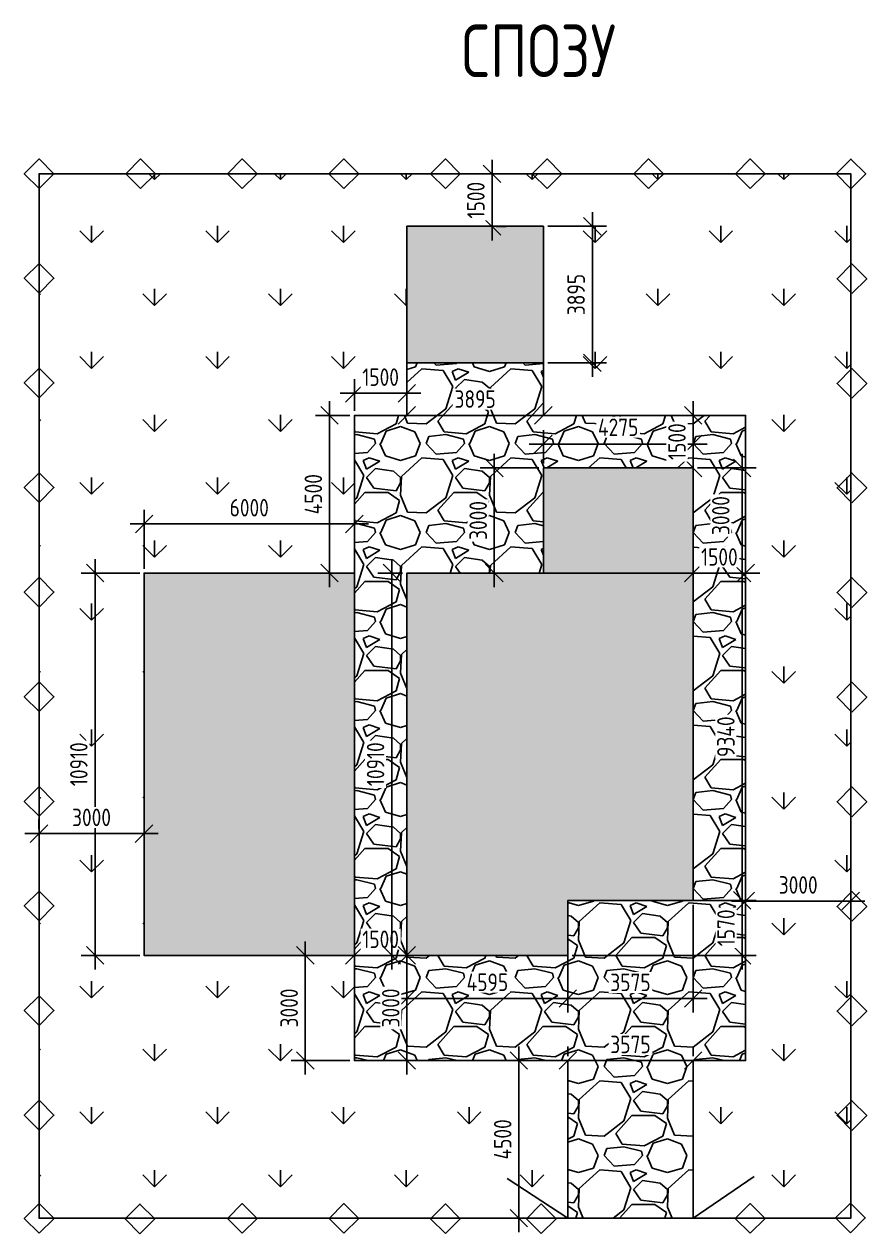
# Model space of a CAD drawing. Header units: millimetres. Extents: x 7056 to 48979, y 13026 to 47542.
# Drawn here: x 7056 to 31109, y 13026 to 47542 of the extents above; entities that cross this region are included whole.
import ezdxf

# ---------------------------------------------------------------- set-up
doc = ezdxf.new("R2010")
doc.units = ezdxf.units.MM
doc.header["$PDMODE"] = 35
doc.layers.add('СПДС_РАЗМЕРЫ', color=152, linetype='Continuous', lineweight=25)
doc.styles.add('ГОСТ 2.304', font='CS_Gost2304.shx')
doc.dimstyles.new('СПДС', dxfattribs={"dimscale": 100, "dimtxt": 2.5, "dimasz": 2.5, "dimexe": 2, "dimexo": 0.625, "dimgap": 1, "dimtad": 1, "dimdec": 0, "dimtxsty": 'ГОСТ 2.304', "dimblk": 'OBLIQUE', "dimblk1": 'OBLIQUE', "dimblk2": 'OBLIQUE', "dimcen": 2.5, "dimdle": 2, "dimadec": 0, "dimazin": 2, "dimtfac": 0.75, "dimtdec": 4, "dimtmove": 1, "dimatfit": 3, "dimfxl": 1, "dimtfill": 1, "dimtolj": 1, "dimarcsym": 1})

# ---------------------------------------------------------------- blocks, each defined once
blk = doc.blocks.new('_Oblique')
at = {"color": 0, "linetype": 'ByBlock', "lineweight": -2}
blk.add_line((-0.5, -0.5), (0.5, 0.5), dxfattribs=at)
blk = doc.blocks.new('*D143')
at = {"layer": 'Defpoints', "color": 0, "ltscale": 200}
for p in [(20475, 34880), (21875, 34880), (21875, 31880)]:
    blk.add_point(p, dxfattribs=at)
at = {"layer": 'СПДС_РАЗМЕРЫ', "color": 0, "lineweight": -2, "ltscale": 200}
for p, q in [((20475, 31480), (20475, 35280)), ((21750, 34880), (20075, 34880)), ((21750, 31880), (20075, 31880))]:
    blk.add_line(p, q, dxfattribs=at)
at = {"layer": 'СПДС_РАЗМЕРЫ', "color": 0, "lineweight": -2, "ltscale": 200, "xscale": 500, "yscale": 500, "zscale": 500}
for p, rotation in [((20475, 34880), 90), ((20475, 31880), 270)]:
    blk.add_blockref('_Oblique', p, dxfattribs=dict(at, rotation=rotation))
at = {"layer": 'СПДС_РАЗМЕРЫ', "color": 0, "ltscale": 200, "insert": (20015, 33380), "char_height": 500, "attachment_point": 5, "rotation": 90, "style": 'ГОСТ 2.304', "bg_fill": 3, "box_fill_scale": 1.1, "bg_fill_color": 256, "bg_fill_true_color": 13158600, "bg_fill_transparency": 0}
blk.add_mtext('\\A1;3000', dxfattribs=at)
blk = doc.blocks.new('*D146')
at = {"layer": 'Defpoints', "color": 0, "ltscale": 200}
for p in [(26150, 35560), (21875, 34880), (26150, 34880)]:
    blk.add_point(p, dxfattribs=at)
at = {"layer": 'СПДС_РАЗМЕРЫ', "color": 0, "lineweight": -2, "ltscale": 200}
for p, q in [((21875, 35005), (21875, 35960)), ((26150, 35005), (26150, 35960)), ((21475, 35560), (26550, 35560))]:
    blk.add_line(p, q, dxfattribs=at)
at = {"layer": 'СПДС_РАЗМЕРЫ', "color": 0, "lineweight": -2, "ltscale": 200, "xscale": 500, "yscale": 500, "zscale": 500, "rotation": 180}
blk.add_blockref('_Oblique', (21875, 35560), dxfattribs=at)
at = {"layer": 'СПДС_РАЗМЕРЫ', "color": 0, "lineweight": -2, "ltscale": 200, "xscale": 500, "yscale": 500, "zscale": 500}
blk.add_blockref('_Oblique', (26150, 35560), dxfattribs=at)
at = {"layer": 'СПДС_РАЗМЕРЫ', "color": 0, "ltscale": 200, "insert": (24012, 36040), "char_height": 500, "attachment_point": 5, "style": 'ГОСТ 2.304', "bg_fill": 3, "box_fill_scale": 1.1, "bg_fill_color": 256, "bg_fill_true_color": 13158600, "bg_fill_transparency": 0}
blk.add_mtext('\\A1;4275', dxfattribs=at)
blk = doc.blocks.new('*D149')
at = {"layer": 'Defpoints', "color": 0, "ltscale": 200}
for p in [(26150, 34880), (26150, 31880), (27550, 31880)]:
    blk.add_point(p, dxfattribs=at)
at = {"layer": 'СПДС_РАЗМЕРЫ', "color": 0, "lineweight": -2, "ltscale": 200}
for p, q in [((27550, 35280), (27550, 31480)), ((26275, 34880), (27950, 34880)), ((26275, 31880), (27950, 31880))]:
    blk.add_line(p, q, dxfattribs=at)
at = {"layer": 'СПДС_РАЗМЕРЫ', "color": 0, "lineweight": -2, "ltscale": 200, "xscale": 500, "yscale": 500, "zscale": 500}
for p, rotation in [((27550, 34880), 90), ((27550, 31880), 270)]:
    blk.add_blockref('_Oblique', p, dxfattribs=dict(at, rotation=rotation))
at = {"layer": 'СПДС_РАЗМЕРЫ', "color": 0, "ltscale": 200, "insert": (26940, 33520), "char_height": 500, "attachment_point": 5, "rotation": 90, "style": 'ГОСТ 2.304', "bg_fill": 3, "box_fill_scale": 1.1, "bg_fill_color": 256, "bg_fill_true_color": 13158600, "bg_fill_transparency": 0}
blk.add_mtext('\\A1;3000', dxfattribs=at)
blk = doc.blocks.new('*D163')
at = {"layer": 'Defpoints', "color": 0, "ltscale": 200}
for p in [(26150, 31880), (26150, 22540), (27550, 22540)]:
    blk.add_point(p, dxfattribs=at)
at = {"layer": 'СПДС_РАЗМЕРЫ', "color": 0, "lineweight": -2, "ltscale": 200}
for p, q in [((27550, 32280), (27550, 22140)), ((26275, 31880), (27950, 31880)), ((26275, 22540), (27950, 22540))]:
    blk.add_line(p, q, dxfattribs=at)
at = {"layer": 'СПДС_РАЗМЕРЫ', "color": 0, "lineweight": -2, "ltscale": 200, "xscale": 500, "yscale": 500, "zscale": 500}
for p, rotation in [((27550, 31880), 90), ((27550, 22540), 270)]:
    blk.add_blockref('_Oblique', p, dxfattribs=dict(at, rotation=rotation))
at = {"layer": 'СПДС_РАЗМЕРЫ', "color": 0, "ltscale": 200, "insert": (27086, 27210), "char_height": 500, "attachment_point": 5, "rotation": 90, "style": 'ГОСТ 2.304', "bg_fill": 3, "box_fill_scale": 1.1, "bg_fill_color": 256, "bg_fill_true_color": 13158600, "bg_fill_transparency": 0}
blk.add_mtext('\\A1;9340', dxfattribs=at)
blk = doc.blocks.new('*D169')
at = {"layer": 'Defpoints', "color": 0, "ltscale": 200}
for p in [(22575, 22540), (26150, 22540), (26150, 19740)]:
    blk.add_point(p, dxfattribs=at)
at = {"layer": 'СПДС_РАЗМЕРЫ', "color": 0, "lineweight": -2, "ltscale": 200}
for p, q in [((22575, 22415), (22575, 19340)), ((26150, 22415), (26150, 19340)), ((22175, 19740), (26550, 19740))]:
    blk.add_line(p, q, dxfattribs=at)
at = {"layer": 'СПДС_РАЗМЕРЫ', "color": 0, "lineweight": -2, "ltscale": 200, "xscale": 500, "yscale": 500, "zscale": 500, "rotation": 180}
blk.add_blockref('_Oblique', (22575, 19740), dxfattribs=at)
at = {"layer": 'СПДС_РАЗМЕРЫ', "color": 0, "lineweight": -2, "ltscale": 200, "xscale": 500, "yscale": 500, "zscale": 500}
blk.add_blockref('_Oblique', (26150, 19740), dxfattribs=at)
at = {"layer": 'СПДС_РАЗМЕРЫ', "color": 0, "ltscale": 200, "insert": (24362, 20200), "char_height": 500, "attachment_point": 5, "style": 'ГОСТ 2.304', "bg_fill": 3, "box_fill_scale": 1.1, "bg_fill_color": 256, "bg_fill_true_color": 13158600, "bg_fill_transparency": 0}
blk.add_mtext('\\A1;3575', dxfattribs=at)
blk = doc.blocks.new('*D180')
at = {"layer": 'Defpoints', "color": 0, "ltscale": 200}
for p in [(22575, 22540), (27550, 22540), (22575, 20970)]:
    blk.add_point(p, dxfattribs=at)
at = {"layer": 'СПДС_РАЗМЕРЫ', "color": 0, "lineweight": -2, "ltscale": 200}
for p, q in [((27550, 20570), (27550, 22940)), ((22700, 22540), (27950, 22540)), ((22700, 20970), (27950, 20970))]:
    blk.add_line(p, q, dxfattribs=at)
at = {"layer": 'СПДС_РАЗМЕРЫ', "color": 0, "lineweight": -2, "ltscale": 200, "xscale": 500, "yscale": 500, "zscale": 500}
for p, rotation in [((27550, 22540), 90), ((27550, 20970), 270)]:
    blk.add_blockref('_Oblique', p, dxfattribs=dict(at, rotation=rotation))
at = {"layer": 'СПДС_РАЗМЕРЫ', "color": 0, "ltscale": 200, "insert": (27090, 21755), "char_height": 500, "attachment_point": 5, "rotation": 90, "style": 'ГОСТ 2.304', "bg_fill": 3, "box_fill_scale": 1.1, "bg_fill_color": 256, "bg_fill_true_color": 13158600, "bg_fill_transparency": 0}
blk.add_mtext('\\A1;1570', dxfattribs=at)
blk = doc.blocks.new('*D199')
at = {"layer": 'Defpoints', "color": 0, "ltscale": 200}
for p in [(17980, 20970), (22575, 20970), (17980, 19740)]:
    blk.add_point(p, dxfattribs=at)
at = {"layer": 'СПДС_РАЗМЕРЫ', "color": 0, "lineweight": -2, "ltscale": 200}
for p, q in [((17980, 20845), (17980, 19340)), ((22575, 20845), (22575, 19340)), ((22975, 19740), (17580, 19740))]:
    blk.add_line(p, q, dxfattribs=at)
at = {"layer": 'СПДС_РАЗМЕРЫ', "color": 0, "lineweight": -2, "ltscale": 200, "xscale": 500, "yscale": 500, "zscale": 500, "rotation": 180}
blk.add_blockref('_Oblique', (17980, 19740), dxfattribs=at)
at = {"layer": 'СПДС_РАЗМЕРЫ', "color": 0, "lineweight": -2, "ltscale": 200, "xscale": 500, "yscale": 500, "zscale": 500}
blk.add_blockref('_Oblique', (22575, 19740), dxfattribs=at)
at = {"layer": 'СПДС_РАЗМЕРЫ', "color": 0, "ltscale": 200, "insert": (20278, 20204), "char_height": 500, "attachment_point": 5, "style": 'ГОСТ 2.304', "bg_fill": 3, "box_fill_scale": 1.1, "bg_fill_color": 256, "bg_fill_true_color": 13158600, "bg_fill_transparency": 0}
blk.add_mtext('\\A1;4595', dxfattribs=at)
blk = doc.blocks.new('*D205')
at = {"layer": 'Defpoints', "color": 0, "ltscale": 200}
for p in [(26150, 36380), (26150, 34880), (26150, 34880)]:
    blk.add_point(p, dxfattribs=at)
at = {"layer": 'СПДС_РАЗМЕРЫ', "color": 0, "lineweight": -2, "ltscale": 200}
for p, q in [((26150, 36780), (26150, 34480)), ((26275, 36380), (26550, 36380)), ((26275, 34880), (26550, 34880))]:
    blk.add_line(p, q, dxfattribs=at)
at = {"layer": 'СПДС_РАЗМЕРЫ', "color": 0, "lineweight": -2, "ltscale": 200, "xscale": 500, "yscale": 500, "zscale": 500}
for p, rotation in [((26150, 36380), 90), ((26150, 34880), 270)]:
    blk.add_blockref('_Oblique', p, dxfattribs=dict(at, rotation=rotation))
at = {"layer": 'СПДС_РАЗМЕРЫ', "color": 0, "ltscale": 200, "insert": (25690, 35630), "char_height": 500, "attachment_point": 5, "rotation": 90, "style": 'ГОСТ 2.304', "bg_fill": 3, "box_fill_scale": 1.1, "bg_fill_color": 256, "bg_fill_true_color": 13158600, "bg_fill_transparency": 0}
blk.add_mtext('\\A1;1500', dxfattribs=at)
blk = doc.blocks.new('*D211')
at = {"layer": 'Defpoints', "color": 0, "ltscale": 200}
for p in [(26150, 31880), (27650, 31880), (27650, 31880)]:
    blk.add_point(p, dxfattribs=at)
at = {"layer": 'СПДС_РАЗМЕРЫ', "color": 0, "lineweight": -2, "ltscale": 200}
for p, q in [((26150, 32005), (26150, 32280)), ((27650, 32005), (27650, 32280)), ((25750, 31880), (28050, 31880))]:
    blk.add_line(p, q, dxfattribs=at)
at = {"layer": 'СПДС_РАЗМЕРЫ', "color": 0, "lineweight": -2, "ltscale": 200, "xscale": 500, "yscale": 500, "zscale": 500, "rotation": 180}
blk.add_blockref('_Oblique', (26150, 31880), dxfattribs=at)
at = {"layer": 'СПДС_РАЗМЕРЫ', "color": 0, "lineweight": -2, "ltscale": 200, "xscale": 500, "yscale": 500, "zscale": 500}
blk.add_blockref('_Oblique', (27650, 31880), dxfattribs=at)
at = {"layer": 'СПДС_РАЗМЕРЫ', "color": 0, "ltscale": 200, "insert": (26900, 32340), "char_height": 500, "attachment_point": 5, "style": 'ГОСТ 2.304', "bg_fill": 3, "box_fill_scale": 1.1, "bg_fill_color": 256, "bg_fill_true_color": 13158600, "bg_fill_transparency": 0}
blk.add_mtext('\\A1;1500', dxfattribs=at)
blk = doc.blocks.new('*D217')
at = {"layer": 'Defpoints', "color": 0, "ltscale": 200}
for p in [(22575, 17970), (26150, 17970), (26150, 17970)]:
    blk.add_point(p, dxfattribs=at)
at = {"layer": 'СПДС_РАЗМЕРЫ', "color": 0, "lineweight": -2, "ltscale": 200}
for p, q in [((22575, 18095), (22575, 18370)), ((26150, 18095), (26150, 18370)), ((22175, 17970), (26550, 17970))]:
    blk.add_line(p, q, dxfattribs=at)
at = {"layer": 'СПДС_РАЗМЕРЫ', "color": 0, "lineweight": -2, "ltscale": 200, "xscale": 500, "yscale": 500, "zscale": 500, "rotation": 180}
blk.add_blockref('_Oblique', (22575, 17970), dxfattribs=at)
at = {"layer": 'СПДС_РАЗМЕРЫ', "color": 0, "lineweight": -2, "ltscale": 200, "xscale": 500, "yscale": 500, "zscale": 500}
blk.add_blockref('_Oblique', (26150, 17970), dxfattribs=at)
at = {"layer": 'СПДС_РАЗМЕРЫ', "color": 0, "ltscale": 200, "insert": (24362, 18430), "char_height": 500, "attachment_point": 5, "style": 'ГОСТ 2.304', "bg_fill": 3, "box_fill_scale": 1.1, "bg_fill_color": 256, "bg_fill_true_color": 13158600, "bg_fill_transparency": 0}
blk.add_mtext('\\A1;3575', dxfattribs=at)
blk = doc.blocks.new('*D220')
at = {"layer": 'Defpoints', "color": 0, "ltscale": 200}
for p in [(22575, 17970), (21175, 13470), (22575, 13470)]:
    blk.add_point(p, dxfattribs=at)
at = {"layer": 'СПДС_РАЗМЕРЫ', "color": 0, "lineweight": -2, "ltscale": 200}
for p, q in [((21175, 18370), (21175, 13070)), ((22450, 17970), (20775, 17970)), ((22450, 13470), (20775, 13470))]:
    blk.add_line(p, q, dxfattribs=at)
at = {"layer": 'СПДС_РАЗМЕРЫ', "color": 0, "lineweight": -2, "ltscale": 200, "xscale": 500, "yscale": 500, "zscale": 500}
for p, rotation in [((21175, 17970), 90), ((21175, 13470), 270)]:
    blk.add_blockref('_Oblique', p, dxfattribs=dict(at, rotation=rotation))
at = {"layer": 'СПДС_РАЗМЕРЫ', "color": 0, "ltscale": 200, "insert": (20715, 15720), "char_height": 500, "attachment_point": 5, "rotation": 90, "style": 'ГОСТ 2.304', "bg_fill": 3, "box_fill_scale": 1.1, "bg_fill_color": 256, "bg_fill_true_color": 13158600, "bg_fill_transparency": 0}
blk.add_mtext('\\A1;4500', dxfattribs=at)
blk = doc.blocks.new('*D223')
at = {"layer": 'Defpoints', "color": 0, "ltscale": 200}
for p in [(16480, 20970), (17980, 20970), (17980, 20970)]:
    blk.add_point(p, dxfattribs=at)
at = {"layer": 'СПДС_РАЗМЕРЫ', "color": 0, "lineweight": -2, "ltscale": 200}
for p, q in [((16480, 21095), (16480, 21370)), ((17980, 21095), (17980, 21370)), ((16080, 20970), (18380, 20970))]:
    blk.add_line(p, q, dxfattribs=at)
at = {"layer": 'СПДС_РАЗМЕРЫ', "color": 0, "lineweight": -2, "ltscale": 200, "xscale": 500, "yscale": 500, "zscale": 500, "rotation": 180}
blk.add_blockref('_Oblique', (16480, 20970), dxfattribs=at)
at = {"layer": 'СПДС_РАЗМЕРЫ', "color": 0, "lineweight": -2, "ltscale": 200, "xscale": 500, "yscale": 500, "zscale": 500}
blk.add_blockref('_Oblique', (17980, 20970), dxfattribs=at)
at = {"layer": 'СПДС_РАЗМЕРЫ', "color": 0, "ltscale": 200, "insert": (17230, 21430), "char_height": 500, "attachment_point": 5, "style": 'ГОСТ 2.304', "bg_fill": 3, "box_fill_scale": 1.1, "bg_fill_color": 256, "bg_fill_true_color": 13158600, "bg_fill_transparency": 0}
blk.add_mtext('\\A1;1500', dxfattribs=at)
blk = doc.blocks.new('*D229')
at = {"layer": 'Defpoints', "color": 0, "ltscale": 200}
for p in [(17980, 20970), (17980, 17970), (17980, 17970)]:
    blk.add_point(p, dxfattribs=at)
at = {"layer": 'СПДС_РАЗМЕРЫ', "color": 0, "lineweight": -2, "ltscale": 200}
for p, q in [((17980, 21370), (17980, 17570)), ((17855, 20970), (17580, 20970)), ((17855, 17970), (17580, 17970))]:
    blk.add_line(p, q, dxfattribs=at)
at = {"layer": 'СПДС_РАЗМЕРЫ', "color": 0, "lineweight": -2, "ltscale": 200, "xscale": 500, "yscale": 500, "zscale": 500}
for p, rotation in [((17980, 20970), 90), ((17980, 17970), 270)]:
    blk.add_blockref('_Oblique', p, dxfattribs=dict(at, rotation=rotation))
at = {"layer": 'СПДС_РАЗМЕРЫ', "color": 0, "ltscale": 200, "insert": (17520, 19470), "char_height": 500, "attachment_point": 5, "rotation": 90, "style": 'ГОСТ 2.304', "bg_fill": 3, "box_fill_scale": 1.1, "bg_fill_color": 256, "bg_fill_true_color": 13158600, "bg_fill_transparency": 0}
blk.add_mtext('\\A1;3000', dxfattribs=at)
blk = doc.blocks.new('*D236')
at = {"layer": 'Defpoints', "color": 0, "ltscale": 200}
for p in [(17980, 36380), (21875, 36380), (21875, 36380)]:
    blk.add_point(p, dxfattribs=at)
at = {"layer": 'СПДС_РАЗМЕРЫ', "color": 0, "lineweight": -2, "ltscale": 200}
for p, q in [((17980, 36505), (17980, 36780)), ((21875, 36505), (21875, 36780)), ((17580, 36380), (22275, 36380))]:
    blk.add_line(p, q, dxfattribs=at)
at = {"layer": 'СПДС_РАЗМЕРЫ', "color": 0, "lineweight": -2, "ltscale": 200, "xscale": 500, "yscale": 500, "zscale": 500, "rotation": 180}
blk.add_blockref('_Oblique', (17980, 36380), dxfattribs=at)
at = {"layer": 'СПДС_РАЗМЕРЫ', "color": 0, "lineweight": -2, "ltscale": 200, "xscale": 500, "yscale": 500, "zscale": 500}
blk.add_blockref('_Oblique', (21875, 36380), dxfattribs=at)
at = {"layer": 'СПДС_РАЗМЕРЫ', "color": 0, "ltscale": 200, "insert": (19928, 36844), "char_height": 500, "attachment_point": 5, "style": 'ГОСТ 2.304', "bg_fill": 3, "box_fill_scale": 1.1, "bg_fill_color": 256, "bg_fill_true_color": 13158600, "bg_fill_transparency": 0}
blk.add_mtext('\\A1;3895', dxfattribs=at)
blk = doc.blocks.new('*D247')
at = {"layer": 'Defpoints', "color": 0, "ltscale": 200}
for p in [(16480, 37010), (16480, 36380), (17980, 36380)]:
    blk.add_point(p, dxfattribs=at)
at = {"layer": 'СПДС_РАЗМЕРЫ', "color": 0, "lineweight": -2, "ltscale": 200}
for p, q in [((16480, 36505), (16480, 37410)), ((17980, 36505), (17980, 37410)), ((18380, 37010), (16080, 37010))]:
    blk.add_line(p, q, dxfattribs=at)
at = {"layer": 'СПДС_РАЗМЕРЫ', "color": 0, "lineweight": -2, "ltscale": 200, "xscale": 500, "yscale": 500, "zscale": 500, "rotation": 180}
blk.add_blockref('_Oblique', (16480, 37010), dxfattribs=at)
at = {"layer": 'СПДС_РАЗМЕРЫ', "color": 0, "lineweight": -2, "ltscale": 200, "xscale": 500, "yscale": 500, "zscale": 500}
blk.add_blockref('_Oblique', (17980, 37010), dxfattribs=at)
at = {"layer": 'СПДС_РАЗМЕРЫ', "color": 0, "ltscale": 200, "insert": (17230, 37470), "char_height": 500, "attachment_point": 5, "style": 'ГОСТ 2.304', "bg_fill": 3, "box_fill_scale": 1.1, "bg_fill_color": 256, "bg_fill_true_color": 13158600, "bg_fill_transparency": 0}
blk.add_mtext('\\A1;1500', dxfattribs=at)
blk = doc.blocks.new('*D252')
at = {"layer": 'Defpoints', "color": 0, "ltscale": 200}
for p in [(17980, 31880), (17550, 20970), (17980, 20970)]:
    blk.add_point(p, dxfattribs=at)
at = {"layer": 'СПДС_РАЗМЕРЫ', "color": 0, "lineweight": -2, "ltscale": 200}
for p, q in [((17550, 32280), (17550, 20570)), ((17855, 31880), (17150, 31880)), ((17855, 20970), (17150, 20970))]:
    blk.add_line(p, q, dxfattribs=at)
at = {"layer": 'СПДС_РАЗМЕРЫ', "color": 0, "lineweight": -2, "ltscale": 200, "xscale": 500, "yscale": 500, "zscale": 500}
for p, rotation in [((17550, 31880), 90), ((17550, 20970), 270)]:
    blk.add_blockref('_Oblique', p, dxfattribs=dict(at, rotation=rotation))
at = {"layer": 'СПДС_РАЗМЕРЫ', "color": 0, "ltscale": 200, "insert": (17086, 26425), "char_height": 500, "attachment_point": 5, "rotation": 90, "style": 'ГОСТ 2.304', "bg_fill": 3, "box_fill_scale": 1.1, "bg_fill_color": 256, "bg_fill_true_color": 13158600, "bg_fill_transparency": 0}
blk.add_mtext('\\A1;10910', dxfattribs=at)
blk = doc.blocks.new('*D255')
at = {"layer": 'Defpoints', "color": 0, "ltscale": 200}
for p in [(10480, 33280), (10480, 31880), (16480, 31880)]:
    blk.add_point(p, dxfattribs=at)
at = {"layer": 'СПДС_РАЗМЕРЫ', "color": 0, "lineweight": -2, "ltscale": 200}
for p, q in [((10480, 32005), (10480, 33680)), ((16480, 32005), (16480, 33680)), ((16880, 33280), (10080, 33280))]:
    blk.add_line(p, q, dxfattribs=at)
at = {"layer": 'СПДС_РАЗМЕРЫ', "color": 0, "lineweight": -2, "ltscale": 200, "xscale": 500, "yscale": 500, "zscale": 500, "rotation": 180}
blk.add_blockref('_Oblique', (10480, 33280), dxfattribs=at)
at = {"layer": 'СПДС_РАЗМЕРЫ', "color": 0, "lineweight": -2, "ltscale": 200, "xscale": 500, "yscale": 500, "zscale": 500}
blk.add_blockref('_Oblique', (16480, 33280), dxfattribs=at)
at = {"layer": 'СПДС_РАЗМЕРЫ', "color": 0, "ltscale": 200, "insert": (13480, 33744), "char_height": 500, "attachment_point": 5, "style": 'ГОСТ 2.304', "bg_fill": 3, "box_fill_scale": 1.1, "bg_fill_color": 256, "bg_fill_true_color": 13158600, "bg_fill_transparency": 0}
blk.add_mtext('\\A1;6000', dxfattribs=at)
blk = doc.blocks.new('*D258')
at = {"layer": 'Defpoints', "color": 0, "ltscale": 200}
for p in [(10480, 31880), (9080, 20970), (10480, 20970)]:
    blk.add_point(p, dxfattribs=at)
at = {"layer": 'СПДС_РАЗМЕРЫ', "color": 0, "lineweight": -2, "ltscale": 200}
for p, q in [((9080, 32280), (9080, 20570)), ((10355, 31880), (8680, 31880)), ((10355, 20970), (8680, 20970))]:
    blk.add_line(p, q, dxfattribs=at)
at = {"layer": 'СПДС_РАЗМЕРЫ', "color": 0, "lineweight": -2, "ltscale": 200, "xscale": 500, "yscale": 500, "zscale": 500}
for p, rotation in [((9080, 31880), 90), ((9080, 20970), 270)]:
    blk.add_blockref('_Oblique', p, dxfattribs=dict(at, rotation=rotation))
at = {"layer": 'СПДС_РАЗМЕРЫ', "color": 0, "ltscale": 200, "insert": (8616, 26425), "char_height": 500, "attachment_point": 5, "rotation": 90, "style": 'ГОСТ 2.304', "bg_fill": 3, "box_fill_scale": 1.1, "bg_fill_color": 256, "bg_fill_true_color": 13158600, "bg_fill_transparency": 0}
blk.add_mtext('\\A1;10910', dxfattribs=at)
blk = doc.blocks.new('*D261')
at = {"layer": 'Defpoints', "color": 0, "ltscale": 200}
for p in [(15770, 36380), (16480, 36380), (16480, 31880)]:
    blk.add_point(p, dxfattribs=at)
at = {"layer": 'СПДС_РАЗМЕРЫ', "color": 0, "lineweight": -2, "ltscale": 200}
for p, q in [((15770, 31480), (15770, 36780)), ((16355, 36380), (15370, 36380)), ((16355, 31880), (15370, 31880))]:
    blk.add_line(p, q, dxfattribs=at)
at = {"layer": 'СПДС_РАЗМЕРЫ', "color": 0, "lineweight": -2, "ltscale": 200, "xscale": 500, "yscale": 500, "zscale": 500}
for p, rotation in [((15770, 36380), 90), ((15770, 31880), 270)]:
    blk.add_blockref('_Oblique', p, dxfattribs=dict(at, rotation=rotation))
at = {"layer": 'СПДС_РАЗМЕРЫ', "color": 0, "ltscale": 200, "insert": (15310, 34130), "char_height": 500, "attachment_point": 5, "rotation": 90, "style": 'ГОСТ 2.304', "bg_fill": 3, "box_fill_scale": 1.1, "bg_fill_color": 256, "bg_fill_true_color": 13158600, "bg_fill_transparency": 0}
blk.add_mtext('\\A1;4500', dxfattribs=at)
blk = doc.blocks.new('*D264')
at = {"layer": 'Defpoints', "color": 0, "ltscale": 200}
for p in [(16480, 20970), (15080, 17970), (16480, 17970)]:
    blk.add_point(p, dxfattribs=at)
at = {"layer": 'СПДС_РАЗМЕРЫ', "color": 0, "lineweight": -2, "ltscale": 200}
for p, q in [((15080, 21370), (15080, 17570)), ((16355, 20970), (14680, 20970)), ((16355, 17970), (14680, 17970))]:
    blk.add_line(p, q, dxfattribs=at)
at = {"layer": 'СПДС_РАЗМЕРЫ', "color": 0, "lineweight": -2, "ltscale": 200, "xscale": 500, "yscale": 500, "zscale": 500}
for p, rotation in [((15080, 20970), 90), ((15080, 17970), 270)]:
    blk.add_blockref('_Oblique', p, dxfattribs=dict(at, rotation=rotation))
at = {"layer": 'СПДС_РАЗМЕРЫ', "color": 0, "ltscale": 200, "insert": (14620, 19470), "char_height": 500, "attachment_point": 5, "rotation": 90, "style": 'ГОСТ 2.304', "bg_fill": 3, "box_fill_scale": 1.1, "bg_fill_color": 256, "bg_fill_true_color": 13158600, "bg_fill_transparency": 0}
blk.add_mtext('\\A1;3000', dxfattribs=at)
blk = doc.blocks.new('*D267')
at = {"layer": 'Defpoints', "color": 0, "ltscale": 200}
for p in [(21875, 41775), (23275, 41775), (21875, 37880)]:
    blk.add_point(p, dxfattribs=at)
at = {"layer": 'СПДС_РАЗМЕРЫ', "color": 0, "lineweight": -2, "ltscale": 200}
for p, q in [((23275, 37480), (23275, 42175)), ((22000, 41775), (23675, 41775)), ((22000, 37880), (23675, 37880))]:
    blk.add_line(p, q, dxfattribs=at)
at = {"layer": 'СПДС_РАЗМЕРЫ', "color": 0, "lineweight": -2, "ltscale": 200, "xscale": 500, "yscale": 500, "zscale": 500}
for p, rotation in [((23275, 41775), 90), ((23275, 37880), 270)]:
    blk.add_blockref('_Oblique', p, dxfattribs=dict(at, rotation=rotation))
at = {"layer": 'СПДС_РАЗМЕРЫ', "color": 0, "ltscale": 200, "insert": (22811, 39828), "char_height": 500, "attachment_point": 5, "rotation": 90, "style": 'ГОСТ 2.304', "bg_fill": 3, "box_fill_scale": 1.1, "bg_fill_color": 256, "bg_fill_true_color": 13158600, "bg_fill_transparency": 0}
blk.add_mtext('\\A1;3895', dxfattribs=at)
blk = doc.blocks.new('*D269')
at = {"layer": 'Defpoints', "color": 0, "ltscale": 200}
for p in [(20411, 43270), (20411, 41770), (20411, 41770)]:
    blk.add_point(p, dxfattribs=at)
at = {"layer": 'СПДС_РАЗМЕРЫ', "color": 0, "lineweight": -2, "ltscale": 200}
for p, q in [((20411, 43670), (20411, 41370)), ((20536, 43270), (20811, 43270)), ((20536, 41770), (20811, 41770))]:
    blk.add_line(p, q, dxfattribs=at)
at = {"layer": 'СПДС_РАЗМЕРЫ', "color": 0, "lineweight": -2, "ltscale": 200, "xscale": 500, "yscale": 500, "zscale": 500}
for p, rotation in [((20411, 43270), 90), ((20411, 41770), 270)]:
    blk.add_blockref('_Oblique', p, dxfattribs=dict(at, rotation=rotation))
at = {"layer": 'СПДС_РАЗМЕРЫ', "color": 0, "ltscale": 200, "insert": (19950, 42520), "char_height": 500, "attachment_point": 5, "rotation": 90, "style": 'ГОСТ 2.304', "bg_fill": 3, "box_fill_scale": 1.1, "bg_fill_color": 256, "bg_fill_true_color": 13158600, "bg_fill_transparency": 0}
blk.add_mtext('\\A1;1500', dxfattribs=at)
blk = doc.blocks.new('*D271')
at = {"layer": 'Defpoints', "color": 0, "ltscale": 200}
for p in [(27650, 22520), (30650, 22520), (30650, 22520)]:
    blk.add_point(p, dxfattribs=at)
at = {"layer": 'СПДС_РАЗМЕРЫ', "color": 0, "lineweight": -2, "ltscale": 200}
for p, q in [((27650, 22645), (27650, 22920)), ((30650, 22645), (30650, 22920)), ((27250, 22520), (31050, 22520))]:
    blk.add_line(p, q, dxfattribs=at)
at = {"layer": 'СПДС_РАЗМЕРЫ', "color": 0, "lineweight": -2, "ltscale": 200, "xscale": 500, "yscale": 500, "zscale": 500, "rotation": 180}
blk.add_blockref('_Oblique', (27650, 22520), dxfattribs=at)
at = {"layer": 'СПДС_РАЗМЕРЫ', "color": 0, "lineweight": -2, "ltscale": 200, "xscale": 500, "yscale": 500, "zscale": 500}
blk.add_blockref('_Oblique', (30650, 22520), dxfattribs=at)
at = {"layer": 'СПДС_РАЗМЕРЫ', "color": 0, "ltscale": 200, "insert": (29150, 22980), "char_height": 500, "attachment_point": 5, "style": 'ГОСТ 2.304', "bg_fill": 3, "box_fill_scale": 1.1, "bg_fill_color": 256, "bg_fill_true_color": 13158600, "bg_fill_transparency": 0}
blk.add_mtext('\\A1;3000', dxfattribs=at)
blk = doc.blocks.new('*D273')
at = {"layer": 'Defpoints', "color": 0, "ltscale": 200}
for p in [(7478, 24446), (10478, 24446), (10478, 24446)]:
    blk.add_point(p, dxfattribs=at)
at = {"layer": 'СПДС_РАЗМЕРЫ', "color": 0, "lineweight": -2, "ltscale": 200}
for p, q in [((7478, 24571), (7478, 24846)), ((10478, 24571), (10478, 24846)), ((7078, 24446), (10878, 24446))]:
    blk.add_line(p, q, dxfattribs=at)
at = {"layer": 'СПДС_РАЗМЕРЫ', "color": 0, "lineweight": -2, "ltscale": 200, "xscale": 500, "yscale": 500, "zscale": 500, "rotation": 180}
blk.add_blockref('_Oblique', (7478, 24446), dxfattribs=at)
at = {"layer": 'СПДС_РАЗМЕРЫ', "color": 0, "lineweight": -2, "ltscale": 200, "xscale": 500, "yscale": 500, "zscale": 500}
blk.add_blockref('_Oblique', (10478, 24446), dxfattribs=at)
at = {"layer": 'СПДС_РАЗМЕРЫ', "color": 0, "ltscale": 200, "insert": (8978, 24907), "char_height": 500, "attachment_point": 5, "style": 'ГОСТ 2.304', "bg_fill": 3, "box_fill_scale": 1.1, "bg_fill_color": 256, "bg_fill_true_color": 13158600, "bg_fill_transparency": 0}
blk.add_mtext('\\A1;3000', dxfattribs=at)

msp = doc.modelspace()

# ---------------------------------------------------------------- hatches: boundary and pattern name
at = {"ltscale": 200}
h = msp.add_hatch(dxfattribs=at)
h.set_pattern_fill('GRAVEL', color=252, scale=100)
edge = h.paths.add_edge_path()
edge.add_line((22575, 20970), (22575, 22540))
edge.add_line((17980, 20970), (22575, 20970))
edge.add_line((17980, 31880), (17980, 20970))
edge.add_line((21875, 31880), (17980, 31880))
edge.add_line((21875, 34880), (21875, 31880))
edge.add_line((26150, 34880), (21875, 34880))
edge.add_line((26150, 22540), (26150, 34880))
edge.add_line((22575, 22540), (26150, 22540))
h.paths.add_polyline_path([(22575, 17970), (22575, 13470), (26150, 13470), (26150, 17970), (27650, 17970), (27650, 34880), (27650, 36380), (21875, 36380), (21875, 37880), (17980, 37880), (17980, 36380), (16480, 36380), (16480, 17970)])
at = {"ltscale": 100}
h = msp.add_hatch(color=1, dxfattribs=at)
h.dxf.hatch_style = 1
h.paths.add_polyline_path([(22575, 20970), (22575, 22540), (26150, 22540), (26150, 34880), (21875, 34880), (21875, 31880), (17980, 31880), (17980, 20970)])

# ---------------------------------------------------------------- linework, layer by layer
at = {"ltscale": 200}
msp.add_line((26150, 13470), (27890, 14660), dxfattribs=at)
for points in [[(7480, 42850.7), (7904.3, 43275), (7480, 43699.3), (7055.7, 43275)], [(10380, 42850.7), (10804.3, 43275), (10380, 43699.3), (9955.7, 43275)], [(13280, 42850.7), (13704.3, 43275), (13280, 43699.3), (12855.7, 43275)], [(16180, 42850.7), (16604.3, 43275), (16180, 43699.3), (15755.7, 43275)], [(19080, 42850.7), (19504.3, 43275), (19080, 43699.3), (18655.7, 43275)], [(21980, 42850.7), (22404.3, 43275), (21980, 43699.3), (21555.7, 43275)], [(24880, 42850.7), (25304.3, 43275), (24880, 43699.3), (24455.7, 43275)], [(27780, 42850.7), (28204.3, 43275), (27780, 43699.3), (27355.7, 43275)], [(30653.9, 42845.5), (31078.2, 43269.8), (30653.9, 43694), (30229.7, 43269.8)], [(7480, 39865.7), (7904.3, 40290), (7480, 40714.3), (7055.7, 40290)], [(30684.3, 39853.3), (31108.5, 40277.5), (30684.3, 40701.8), (30260, 40277.5)], [(7480, 36880.7), (7904.3, 37305), (7480, 37729.3), (7055.7, 37305)], [(30684.3, 36868.3), (31108.5, 37292.5), (30684.3, 37716.8), (30260, 37292.5)], [(7480, 33895.7), (7904.3, 34320), (7480, 34744.3), (7055.7, 34320)], [(30684.3, 33883.3), (31108.5, 34307.5), (30684.3, 34731.8), (30260, 34307.5)], [(7480, 30910.7), (7904.3, 31335), (7480, 31759.3), (7055.7, 31335)], [(30684.3, 30898.3), (31108.5, 31322.5), (30684.3, 31746.8), (30260, 31322.5)], [(7480, 27925.7), (7904.3, 28350), (7480, 28774.3), (7055.7, 28350)], [(30684.3, 27913.3), (31108.5, 28337.5), (30684.3, 28761.8), (30260, 28337.5)], [(7480, 24940.7), (7904.3, 25365), (7480, 25789.3), (7055.7, 25365)], [(30684.3, 24928.3), (31108.5, 25352.5), (30684.3, 25776.8), (30260, 25352.5)], [(7480, 21955.7), (7904.3, 22380), (7480, 22804.3), (7055.7, 22380)], [(30684.3, 21943.3), (31108.5, 22367.5), (30684.3, 22791.8), (30260, 22367.5)], [(7480, 18970.7), (7904.3, 19395), (7480, 19819.3), (7055.7, 19395)], [(30684.3, 18958.3), (31108.5, 19382.5), (30684.3, 19806.8), (30260, 19382.5)], [(7480, 15985.7), (7904.3, 16410), (7480, 16834.3), (7055.7, 16410)], [(30684.3, 15973.3), (31108.5, 16397.5), (30684.3, 16821.8), (30260, 16397.5)], [(7483.5, 13042.5), (7907.7, 13466.7), (7483.5, 13891), (7059.2, 13466.7)], [(10358.6, 13025.7), (10782.9, 13449.9), (10358.6, 13874.2), (9934.3, 13449.9)], [(13279.5, 13041.3), (13703.7, 13465.6), (13279.5, 13889.8), (12855.2, 13465.6)], [(16184.7, 13041.3), (16609, 13465.6), (16184.7, 13889.8), (15760.4, 13465.6)], [(19079.5, 13030.9), (19503.7, 13455.1), (19079.5, 13879.4), (18655.2, 13455.1)], [(27779.5, 13041.3), (28203.7, 13465.6), (27779.5, 13889.8), (27355.2, 13465.6)], [(30641.2, 13055.2), (31065.5, 13479.5), (30641.2, 13903.7), (30217, 13479.5)]]:
    msp.add_lwpolyline(points, close=True, dxfattribs=at)
at = {"ltscale": 100}
msp.add_lwpolyline([(17980, 20970), (22575, 20970), (22575, 22540), (26150, 22540), (26150, 34880), (21875, 34880), (21875, 31880), (17980, 31880), (17980, 20970)], dxfattribs=at)

# ---------------------------------------------------------------- texts
at = {"ltscale": 100, "insert": (3884.2, 47531.6), "char_height": 1500, "width": 35725, "attachment_point": 1, "style": 'ГОСТ 2.304'}
msp.add_mtext('\\pxqc;СПОЗУ', dxfattribs=at)

# ---------------------------------------------------------------- next in the draw order: dimensions: what is measured, and where the dimension line sits
at = {"layer": 'СПДС_РАЗМЕРЫ', "ltscale": 200}
dim = msp.add_linear_dim(base=(20475, 34880), p1=(21875, 31880), p2=(21875, 34880), angle=90, dimstyle='СПДС', override={"dimscale": 200}, dxfattribs=at)
dim.commit()
dim.dimension.update_dxf_attribs({"geometry": '*D143', "text_midpoint": (20014.6, 33380)})

# ---------------------------------------------------------------- next in the draw order: dimensions: what is measured, and where the dimension line sits
dim = msp.add_linear_dim(base=(26150, 35560), p1=(21875, 34880), p2=(26150, 34880), dimstyle='СПДС', override={"dimscale": 200}, dxfattribs=at)
dim.commit()
dim.dimension.update_dxf_attribs({"geometry": '*D146', "text_midpoint": (24012.5, 36039.7)})

# ---------------------------------------------------------------- next in the draw order: dimensions: what is measured, and where the dimension line sits
dim = msp.add_linear_dim(base=(27550, 31880), p1=(26150, 34880), p2=(26150, 31880), angle=90, dimstyle='СПДС', override={"dimscale": 200}, dxfattribs=at)
dim.commit()
dim.dimension.update_dxf_attribs({"geometry": '*D149', "text_midpoint": (27400, 33520), "dimtype": 160})

# ---------------------------------------------------------------- next in the draw order: dimensions: what is measured, and where the dimension line sits
dim = msp.add_linear_dim(base=(27550, 22540), p1=(26150, 31880), p2=(26150, 22540), angle=270, dimstyle='СПДС', override={"dimscale": 200}, dxfattribs=at)
dim.commit()
dim.dimension.update_dxf_attribs({"geometry": '*D163', "text_midpoint": (27085.5, 27210)})

# ---------------------------------------------------------------- next in the draw order: linework, layer by layer
at = {"ltscale": 200}
msp.add_line((21875, 31880), (26150, 31880), dxfattribs=at)

# ---------------------------------------------------------------- next in the draw order: dimensions: what is measured, and where the dimension line sits
at = {"layer": 'СПДС_РАЗМЕРЫ', "ltscale": 200}
dim = msp.add_linear_dim(base=(26150, 19740), p1=(22575, 22540), p2=(26150, 22540), dimstyle='СПДС', override={"dimscale": 200}, dxfattribs=at)
dim.commit()
dim.dimension.update_dxf_attribs({"geometry": '*D169', "text_midpoint": (24362.5, 20200.4)})

# ---------------------------------------------------------------- next in the draw order: dimensions: what is measured, and where the dimension line sits
dim = msp.add_linear_dim(base=(27550, 22540), p1=(22575, 20970), p2=(22575, 22540), angle=90, dimstyle='СПДС', override={"dimscale": 200}, dxfattribs=at)
dim.commit()
dim.dimension.update_dxf_attribs({"geometry": '*D180', "text_midpoint": (27550, 21755), "dimtype": 160})

# ---------------------------------------------------------------- next in the draw order: dimensions: what is measured, and where the dimension line sits
dim = msp.add_linear_dim(base=(17980, 19740), p1=(22575, 20970), p2=(17980, 20970), dimstyle='СПДС', override={"dimscale": 200}, dxfattribs=at)
dim.commit()
dim.dimension.update_dxf_attribs({"geometry": '*D199', "text_midpoint": (20277.5, 20204.5)})

# ---------------------------------------------------------------- next in the draw order: hatches: boundary and pattern name
at = {"ltscale": 200}
h = msp.add_hatch(dxfattribs=at)
h.set_pattern_fill('GRASS', color=3, scale=100)
edge = h.paths.add_edge_path()
edge.add_line((22575, 13470), (10480, 13470))
edge.add_line((10480, 13470), (7480, 13470))
edge.add_line((7480, 13470), (7480, 41775))
edge.add_line((7480, 41775), (7480, 43275))
edge.add_line((7480, 43275), (27650, 43275))
edge.add_line((27650, 43275), (30650, 43275))
edge.add_line((30650, 43275), (30650, 13470))
edge.add_line((30650, 13470), (22575, 13470))
edge.add_line((17980, 37880), (21875, 37880))
edge.add_line((21875, 37880), (21875, 41775))
edge.add_line((21875, 41775), (17980, 41775))
edge.add_line((17980, 41775), (17980, 37880))
edge.add_line((22575, 17970), (22575, 13470))
edge.add_line((22575, 13470), (26150, 13470))
edge.add_line((26150, 13470), (26150, 17970))
edge.add_line((26150, 17970), (27650, 17970))
edge.add_line((27650, 17970), (27650, 34880))
edge.add_line((27650, 34880), (27650, 36380))
edge.add_line((27650, 36380), (21875, 36380))
edge.add_line((21875, 36380), (21875, 37880))
edge.add_line((21875, 37880), (17980, 37880))
edge.add_line((17980, 37880), (17980, 36380))
edge.add_line((17980, 36380), (16480, 36380))
edge.add_line((16480, 36380), (16480, 17970))
edge.add_line((16480, 17970), (22575, 17970))
edge.add_line((16480, 31880), (10480, 31880))
edge.add_line((10480, 31880), (10480, 20970))
edge.add_line((10480, 20970), (16480, 20970))
edge.add_line((16480, 20970), (16480, 31880))

# ---------------------------------------------------------------- next in the draw order: linework, layer by layer
msp.add_lwpolyline([(22575, 17970), (22575, 13470), (26150, 13470), (26150, 17970), (27650, 17970), (27650, 34880), (27650, 36380), (21875, 36380), (21875, 37880), (17980, 37880), (17980, 36380), (16480, 36380), (16480, 17970), (22575, 17970)], dxfattribs=at)

# ---------------------------------------------------------------- next in the draw order: dimensions: what is measured, and where the dimension line sits
at = {"layer": 'СПДС_РАЗМЕРЫ', "ltscale": 200}
for base, p1, p2, picture, middle in [((21875, 36380), (17980, 36380), (21875, 36380), '*D236', (19927.5, 36844.5)), ((26150, 17970), (22575, 17970), (26150, 17970), '*D217', (24362.5, 18430.4))]:
    dim = msp.add_linear_dim(base=base, p1=p1, p2=p2, dimstyle='СПДС', override={"dimscale": 200}, dxfattribs=at)
    dim.commit()
    dim.dimension.update_dxf_attribs({"geometry": picture, "text_midpoint": middle})
dim = msp.add_linear_dim(base=(26150, 34880), p1=(26150, 36380), p2=(26150, 34880), angle=270, dimstyle='СПДС', override={"dimscale": 200}, dxfattribs=at)
dim.commit()
dim.dimension.update_dxf_attribs({"geometry": '*D205', "text_midpoint": (26150, 35630), "dimtype": 160})
for base, p1, p2, picture, middle in [((27650, 31880), (26150, 31880), (27650, 31880), '*D211', (26900, 31880)), ((17980, 20970), (16480, 20970), (17980, 20970), '*D223', (17230, 20970))]:
    dim = msp.add_linear_dim(base=base, p1=p1, p2=p2, dimstyle='СПДС', override={"dimscale": 200}, dxfattribs=at)
    dim.commit()
    dim.dimension.update_dxf_attribs({"geometry": picture, "text_midpoint": middle, "dimtype": 160})

# ---------------------------------------------------------------- next in the draw order: hatches: boundary and pattern name
at = {"ltscale": 200}
h = msp.add_hatch(color=36, dxfattribs=at)
h.dxf.hatch_style = 1
h.paths.add_polyline_path([(10480, 31880), (10480, 20970), (16480, 20970), (16480, 31880)])

# ---------------------------------------------------------------- next in the draw order: linework, layer by layer
msp.add_lwpolyline([(16480, 31880), (10480, 31880), (10480, 20970), (16480, 20970), (16480, 31880)], dxfattribs=at)

# ---------------------------------------------------------------- next in the draw order: dimensions: what is measured, and where the dimension line sits
at = {"layer": 'СПДС_РАЗМЕРЫ', "ltscale": 200}
dim = msp.add_linear_dim(base=(16480, 37010), p1=(17980, 36380), p2=(16480, 36380), angle=180, dimstyle='СПДС', override={"dimscale": 200}, dxfattribs=at)
dim.commit()
dim.dimension.update_dxf_attribs({"geometry": '*D247', "text_midpoint": (17230, 37010), "dimtype": 160})
for base, p1, p2, angle, picture, middle in [((17980, 17970), (17980, 20970), (17980, 17970), 90, '*D229', (17519.6, 19470)), ((21175, 13470), (22575, 17970), (22575, 13470), 270, '*D220', (20714.6, 15720))]:
    dim = msp.add_linear_dim(base=base, p1=p1, p2=p2, angle=angle, dimstyle='СПДС', override={"dimscale": 200}, dxfattribs=at)
    dim.commit()
    dim.dimension.update_dxf_attribs({"geometry": picture, "text_midpoint": middle})

# ---------------------------------------------------------------- next in the draw order: hatches: boundary and pattern name
at = {"ltscale": 200}
h = msp.add_hatch(color=4, dxfattribs=at)
h.dxf.hatch_style = 1
h.paths.add_polyline_path([(17980, 37880), (21875, 37880), (21875, 41775), (17980, 41775)])

# ---------------------------------------------------------------- next in the draw order: linework, layer by layer
msp.add_line((22575, 13470), (20840, 14600), dxfattribs=at)
msp.add_lwpolyline([(17980, 37880), (21875, 37880), (21875, 41775), (17980, 41775), (17980, 37880)], dxfattribs=at)
msp.add_lwpolyline([(21813.8, 13030.9), (22238.1, 13455.1), (21813.8, 13879.4), (21389.6, 13455.1)], close=True, dxfattribs=at)

# ---------------------------------------------------------------- next in the draw order: dimensions: what is measured, and where the dimension line sits
at = {"layer": 'СПДС_РАЗМЕРЫ', "ltscale": 200}
for base, p1, p2, picture, middle in [((17550, 20970), (17980, 31880), (17980, 20970), '*D252', (17085.5, 26425)), ((15080, 17970), (16480, 20970), (16480, 17970), '*D264', (14619.6, 19470))]:
    dim = msp.add_linear_dim(base=base, p1=p1, p2=p2, angle=90, dimstyle='СПДС', override={"dimscale": 200}, dxfattribs=at)
    dim.commit()
    dim.dimension.update_dxf_attribs({"geometry": picture, "text_midpoint": middle})

# ---------------------------------------------------------------- next in the draw order: dimensions: what is measured, and where the dimension line sits
dim = msp.add_linear_dim(base=(10480, 33280), p1=(16480, 31880), p2=(10480, 31880), angle=180, dimstyle='СПДС', override={"dimscale": 200}, dxfattribs=at)
dim.commit()
dim.dimension.update_dxf_attribs({"geometry": '*D255', "text_midpoint": (13480, 33744.5)})

# ---------------------------------------------------------------- next in the draw order: dimensions: what is measured, and where the dimension line sits
for base, p1, p2, picture, middle in [((15770, 36380), (16480, 31880), (16480, 36380), '*D261', (15309.6, 34130)), ((9080, 20970), (10480, 31880), (10480, 20970), '*D258', (8615.5, 26425))]:
    dim = msp.add_linear_dim(base=base, p1=p1, p2=p2, angle=90, dimstyle='СПДС', override={"dimscale": 200}, dxfattribs=at)
    dim.commit()
    dim.dimension.update_dxf_attribs({"geometry": picture, "text_midpoint": middle})

# ---------------------------------------------------------------- next in the draw order: linework, layer by layer
at = {"ltscale": 200}
msp.add_lwpolyline([(22575, 13470), (10480, 13470), (7480, 13470), (7480, 41775), (7480, 43275), (27650, 43275), (30650, 43275), (30650, 13470), (22575, 13470)], dxfattribs=at)

# ---------------------------------------------------------------- next in the draw order: dimensions: what is measured, and where the dimension line sits
at = {"layer": 'СПДС_РАЗМЕРЫ', "ltscale": 200}
dim = msp.add_linear_dim(base=(20410.7, 41770), p1=(20410.7, 43270), p2=(20410.7, 41770), angle=270, dimstyle='СПДС', override={"dimscale": 200}, dxfattribs=at)
dim.commit()
dim.dimension.update_dxf_attribs({"geometry": '*D269', "text_midpoint": (20410.7, 42520), "dimtype": 160})
dim = msp.add_linear_dim(base=(23275, 41775), p1=(21875, 37880), p2=(21875, 41775), angle=90, dimstyle='СПДС', override={"dimscale": 200}, dxfattribs=at)
dim.commit()
dim.dimension.update_dxf_attribs({"geometry": '*D267', "text_midpoint": (22810.5, 39827.5)})
for base, p1, p2, picture, middle in [((10478.3, 24446.5), (7478.3, 24446.5), (10478.3, 24446.5), '*D273', (8978.3, 24906.8)), ((30650, 22520), (27650, 22520), (30650, 22520), '*D271', (29150, 22980.4))]:
    dim = msp.add_linear_dim(base=base, p1=p1, p2=p2, dimstyle='СПДС', override={"dimscale": 200}, dxfattribs=at)
    dim.commit()
    dim.dimension.update_dxf_attribs({"geometry": picture, "text_midpoint": middle})

doc.saveas('drawing.dxf')
